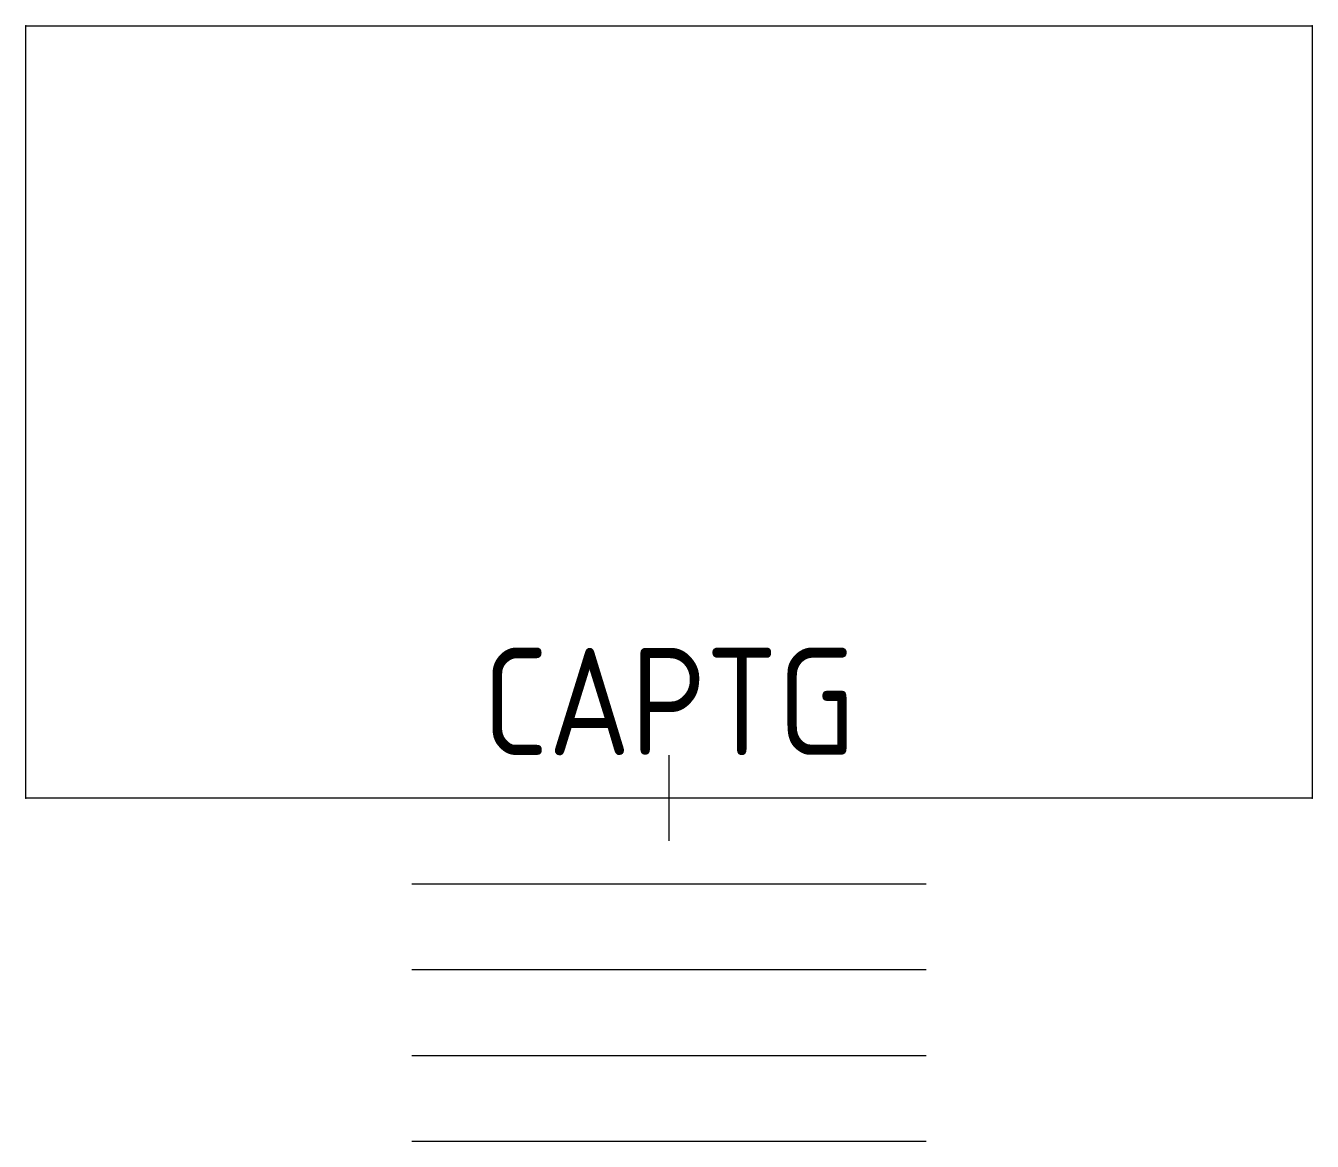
# Model space of a CAD drawing. Extents: x 0 to 30, y -26 to 0.
import ezdxf
from ezdxf.enums import TextEntityAlignment as Align

# ---------------------------------------------------------------- set-up
doc = ezdxf.new("R2010")
doc.units = 0
doc.header["$LTSCALE"] = 0.375
doc.header["$MEASUREMENT"] = 0
doc.layers.add('A-FURN-P-FILE', color=1, linetype='Continuous')
doc.layers.add('A-FURN-P-FILE-T', color=7, linetype='Continuous')
doc.styles.add('Notes', font='architxt.shx')

msp = doc.modelspace()

# ---------------------------------------------------------------- linework, layer by layer
at = {"layer": 'A-FURN-P-FILE'}
for p, q in [((0, -18), (0, 0)), ((0, 0), (30, 0)), ((30, 0), (30, -18)), ((15, -17), (15, -19)), ((30, -18), (0, -18)), ((9, -20), (21, -20)), ((9, -22), (21, -22)), ((9, -24), (21, -24)), ((9, -26), (21, -26))]:
    msp.add_line(p, q, dxfattribs=at)
for p in [(0, 0), (30, 0), (0, -18), (30, -18)]:
    msp.add_point(p, dxfattribs=at)

# ---------------------------------------------------------------- texts
at = {"layer": 'A-FURN-P-FILE-T', "style": 'Notes', "flags": 1}
for tag, s in [('CAPPN', '9LF18305F'), ('CAPMG', 'STC'), ('CAPMC', 'SLC'), ('CAPQT', '1'), ('CAPDH', '0.000000'), ('CAPGC', '')]:
    msp.add_attdef(tag, (0, 0), s, height=0.001, dxfattribs=at)
at = {"layer": 'A-FURN-P-FILE-T', "style": 'Notes'}
msp.add_attdef('CAPTG', text='LF/30', height=2.5, dxfattribs=at).set_placement((15, -17), align=Align.CENTER)

doc.saveas('drawing.dxf')
